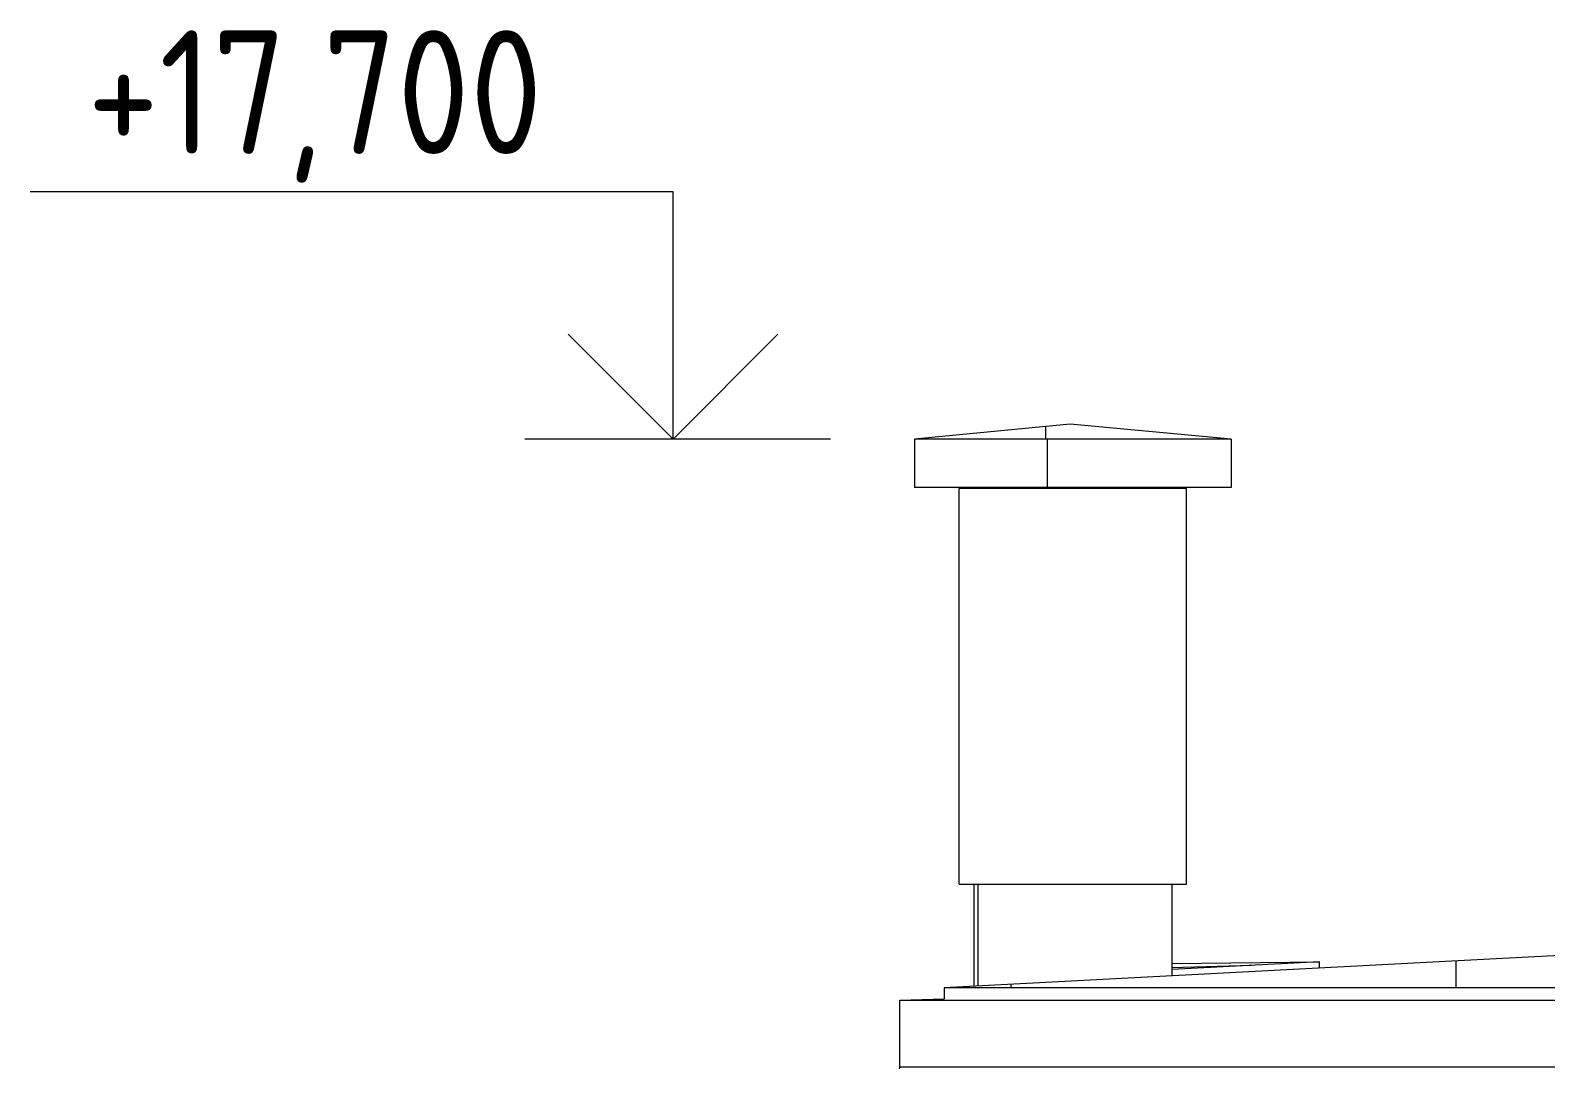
# Model space of a CAD drawing. Header units: millimetres. Extents: x -515342 to 330399, y -224905 to 507333.
# Drawn here: x 306840 to 309905, y 18494 to 20595 of the extents above; entities that cross this region are included whole.
import ezdxf

# ---------------------------------------------------------------- set-up
doc = ezdxf.new("R2010")
doc.units = ezdxf.units.MM
for name, color, linetype, lineweight in [('Аннотация', 7, 'Continuous', 0), ('Крыша', 7, 'Continuous', 0), ('Крыша штриховка', 7, 'Continuous', 0), ('Линии', 7, 'Continuous', 0), ('Ограждение', 7, 'Continuous', 0), ('Отметки', 7, 'Continuous', 0), ('Стены внутренние', 7, 'Continuous', 0), ('Стены наружные', 7, 'Continuous', 0), ('Стены штриховка поверхности', 7, 'Continuous', 0)]:
    doc.layers.add(name, color=color, linetype=linetype, lineweight=lineweight)
doc.styles.add('GOST Common_1', font='', dxfattribs={"width": 0.9, "height": 250})
doc.styles.get('GOST Common_1').set_extended_font_data('GOST Common')

# ---------------------------------------------------------------- blocks, each defined once
blk = doc.blocks.new('Ограждение - Ограждение-9801391-О_АР_Эскиз_Фасад 1-12 копия 1')
at = {"layer": 'Ограждение'}
for p, q in [((85275, 16565), (85365, 16567.7)), ((85275, 16430), (85275, 16565)), ((85275, 16565), (89575, 16565)), ((89575, 16430), (85275, 16430))]:
    blk.add_line(p, q, dxfattribs=at)
blk.add_open_spline([(85273.8, 16426.7), (85274.1, 16427), (85274.5, 16427.7), (85274.9, 16428.8), (85275, 16429.6), (85275, 16430)], degree=3, dxfattribs=at)
blk = doc.blocks.new('Высотные отметки - Стрелка вверх-5091-О_АР_Эскиз_Фасад 1-12 копия 1')
at = {"layer": 'Аннотация'}
for p, q in [((-3130.3, 3900), (-4430.3, 3900)), ((-3130.3, 3400), (-3130.3, 3900)), ((-3130.3, 3400), (-3342.4, 3612.1)), ((-3130.3, 3400), (-2918.2, 3612.1)), ((-2830.3, 3400), (-3430.3, 3400))]:
    blk.add_line(p, q, dxfattribs=at)

msp = doc.modelspace()

# ---------------------------------------------------------------- hatches: boundary and pattern name
at = {"layer": 'Крыша штриховка'}
h = msp.add_hatch(dxfattribs=at)
h.set_pattern_fill('FP_102', color=256, style=0, pattern_type=2)
h.set_pattern_definition([(0, (248593.4, 19621.8), (0, 283.574), []), (90, (248593.4, 19621.8), (-900, 6e-14), [])])
h.paths.add_polyline_path([(308628.3997, 19767.9355), (309268.3997, 19767.9355), (308943.3997, 19797.9355), (308745.6718, 19779.1043)])
h = msp.add_hatch(dxfattribs=at)
h.set_pattern_fill('FP_101', color=256, style=0, pattern_type=2)
h.set_pattern_definition([(0, (248593, 15168), (0, 10000), []), (90, (248593.4, 15167.7), (-900, 6e-14), [])])
h.paths.add_polyline_path([(308878.3997, 19669.7355), (309268.3997, 19669.7355), (309268.3997, 19767.9355), (308628.3997, 19767.9355), (308628.3997, 19669.7355), (308758.3997, 19669.7355)])
h = msp.add_hatch(dxfattribs=at)
h.set_pattern_fill('FP_107', color=256, style=0, pattern_type=2)
h.set_pattern_definition([(0, (223323.4, 18270.3), (0, 875.072), []), (90, (223323.4, 18270.3), (-900, 6e-14), [])])
h.paths.add_polyline_path([(308688.3997, 18657.9355), (312808.3997, 18657.9355), (310774.8147, 18767.9355), (308955.1823, 18672.0008)])
h = msp.add_hatch(dxfattribs=at)
h.set_pattern_fill('FP_110', color=256, style=0, pattern_type=2)
h.set_pattern_definition([(0, (223292.71, 17511.02), (7046.998, 185.786), []), (1.51, (223292.71, 17511.022), (-638.4467596, 0.0020213), [])])
h.paths.add_polyline_path([(309148.3997, 18695.1868), (309447.5663, 18710.9355), (309148.3997, 18707.0173), (309148.3997, 18697.9603)])
at = {"layer": 'Стены штриховка поверхности'}
h = msp.add_hatch(dxfattribs=at)
h.set_pattern_fill('FP_210', color=256, style=0, pattern_type=2)
h.set_pattern_definition([(0, (308753, 15168), (0, 10000), []), (90, (308753.4, 15167.7), (-900, 6e-14), [])])
h.paths.add_polyline_path([(308748.3997, 18661.0988), (309138.3997, 18681.6604), (309138.3997, 18867.7355), (308748.3997, 18867.7355), (308748.3997, 18767.9355)])

# ---------------------------------------------------------------- linework, layer by layer
at = {"layer": 'Крыша'}
for p, q in [((308943.3997, 19797.9355), (308628.3997, 19767.9355)), ((309268.3997, 19767.9355), (308943.3997, 19797.9355)), ((308628.3997, 19767.9355), (308628.3997, 19669.7355)), ((309268.3997, 19767.9355), (308628.3997, 19767.9355)), ((309268.3997, 19767.9355), (309268.3997, 19669.7355)), ((309268.3997, 19669.7355), (308628.3997, 19669.7355)), ((310774.8147, 18767.9355), (308688.3997, 18657.9355)), ((309148.3997, 18707.0173), (309447.5663, 18710.9355)), ((309447.5663, 18710.9355), (309148.3997, 18695.1868)), ((309447.5663, 18697.9603), (309447.5663, 18710.9355)), ((308688.3997, 18657.9355), (308688.3997, 18635.4355)), ((312808.3997, 18657.9355), (308688.3997, 18657.9355))]:
    msp.add_line(p, q, dxfattribs=at)
at = {"layer": 'Линии'}
msp.add_line((308458.3997, 19767.9355), (307938.3997, 19767.9355), dxfattribs=at)
at = {"layer": 'Отметки'}
msp.add_line((308458.3997, 19767.9355), (308139.8392, 19767.9355), dxfattribs=at)
at = {"layer": 'Стены внутренние'}
for p, q in [((308718.3997, 18867.7355), (308718.3997, 19667.7355)), ((309178.3997, 19667.7355), (308718.3997, 19667.7355)), ((309178.3997, 18867.7355), (309178.3997, 19667.7355)), ((308718.3997, 18867.7355), (309178.3997, 18867.7355))]:
    msp.add_line(p, q, dxfattribs=at)
at = {"layer": 'Стены наружные'}
for p, q in [((308748.3997, 18867.7355), (308748.3997, 18661.0988)), ((309148.3997, 18867.7355), (309148.3997, 18682.1876))]:
    msp.add_line(p, q, dxfattribs=at)

# ---------------------------------------------------------------- block references
at = {"layer": 'Ограждение'}
msp.add_blockref('Ограждение - Ограждение-9801391-О_АР_Эскиз_Фасад 1-12 копия 1', (223323.3997, 2067.7355), dxfattribs=at)
at = {"layer": 'Отметки'}
msp.add_blockref('Высотные отметки - Стрелка вверх-5091-О_АР_Эскиз_Фасад 1-12 копия 1', (311270.1474, 16367.9355), dxfattribs=at)

# ---------------------------------------------------------------- texts
at = {"layer": 'Отметки', "insert": (306954.5929, 20594.6426), "char_height": 250, "width": 1164.590943, "attachment_point": 1, "line_spacing_factor": 1.022761, "style": 'GOST Common_1'}
msp.add_mtext('+17,700', dxfattribs=at)

doc.saveas('drawing.dxf')
